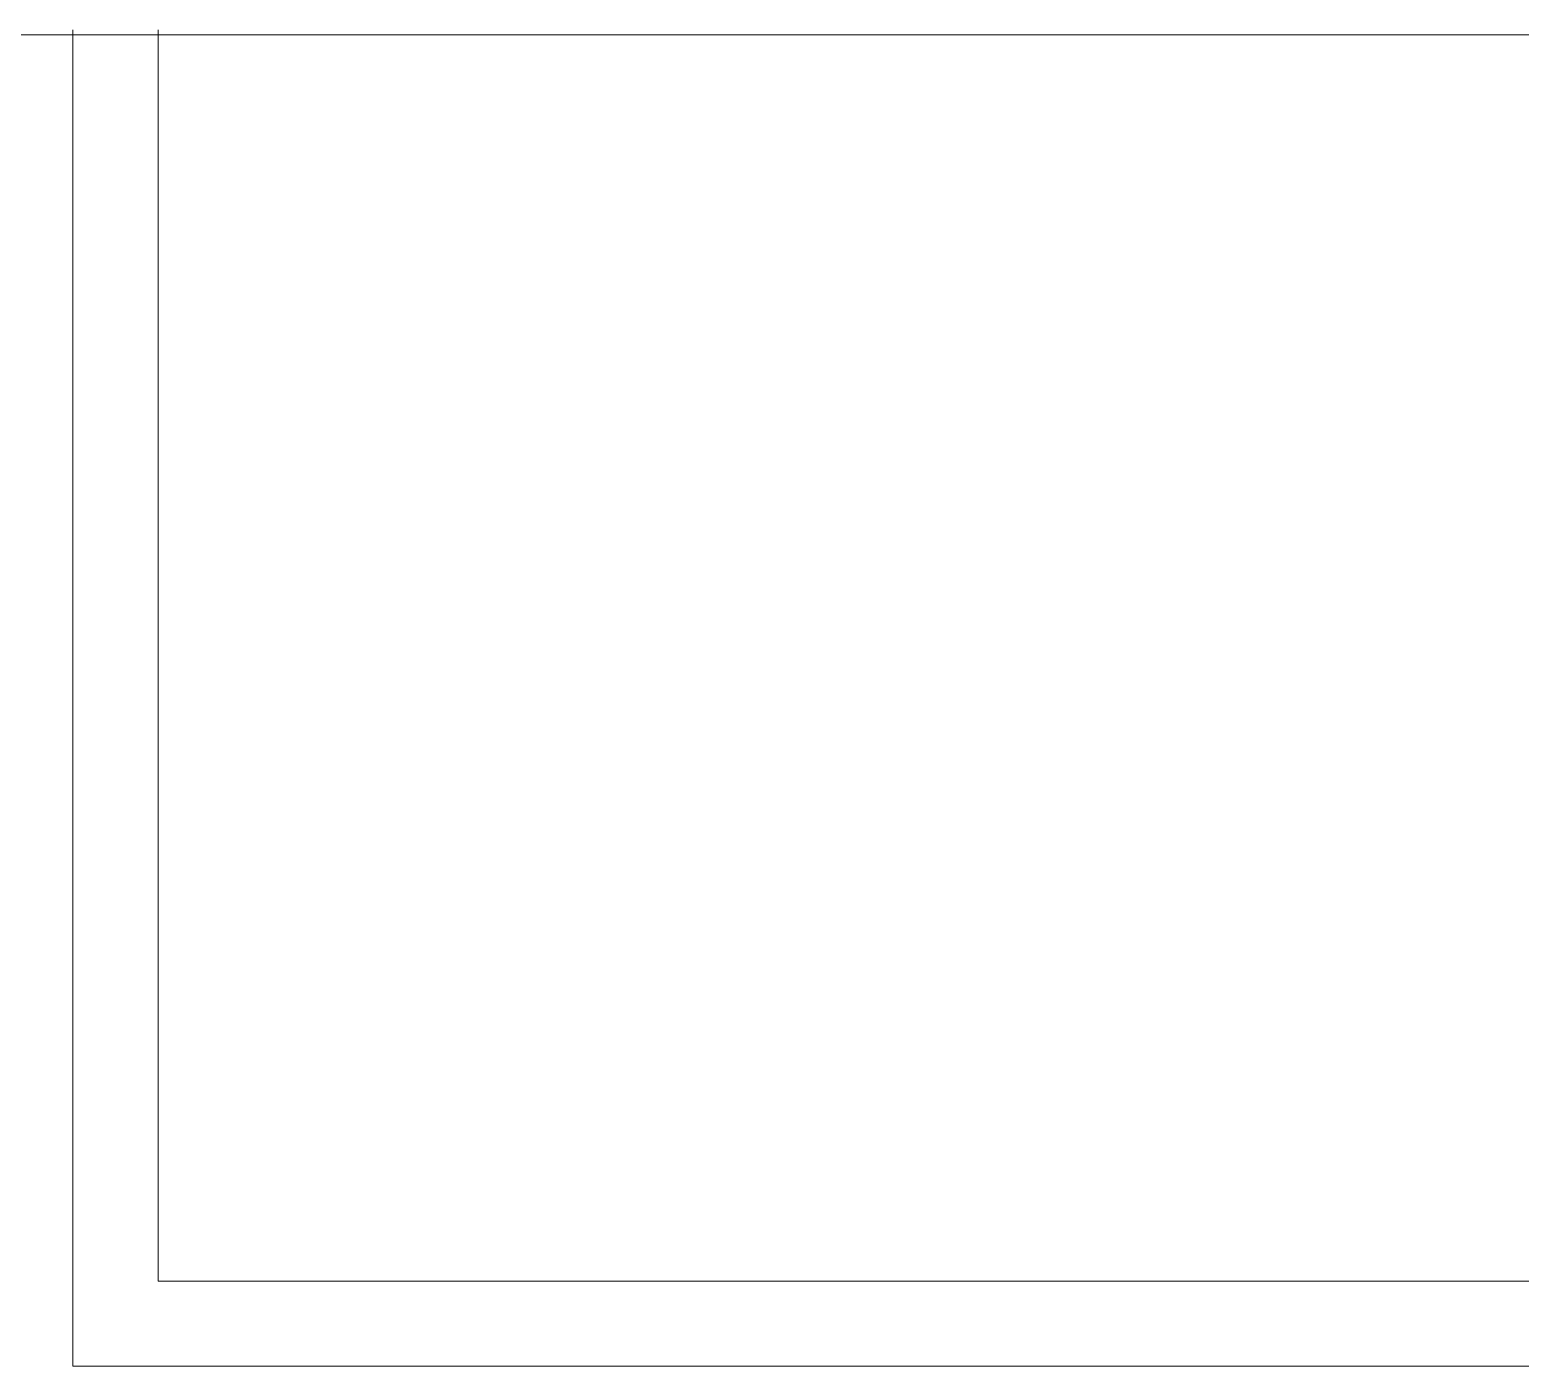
# Model space of a CAD drawing. Header units: millimetres. Extents: x 1345 to 2117, y 1214 to 1365.
# Drawn here: x 1634.212 to 1634.825, y 1255.011 to 1255.561 of the extents above; entities that cross this region are included whole.
import ezdxf

# ---------------------------------------------------------------- set-up
doc = ezdxf.new("R2010")
doc.units = ezdxf.units.MM
doc.header["$LTSCALE"] = 0.5
doc.layers.add('08', color=8, linetype='Continuous')
doc.layers.add('MOBIL-I', color=251, linetype='Continuous')

msp = doc.modelspace()

# ---------------------------------------------------------------- linework, layer by layer
at = {"layer": '08', "lineweight": 15}
msp.add_line((1636.91421, 1255.55937), (1633.21421, 1255.55937), dxfattribs=at)
at = {"layer": 'MOBIL-I', "lineweight": 15}
for p, q in [((1634.22966, 1255.01148), (1634.22966, 1255.56148)), ((1634.26466, 1255.04648), (1634.26466, 1255.56148)), ((1635.87191, 1255.04648), (1634.26466, 1255.04648)), ((1635.90691, 1255.01148), (1634.22966, 1255.01148))]:
    msp.add_line(p, q, dxfattribs=at)

doc.saveas('drawing.dxf')
